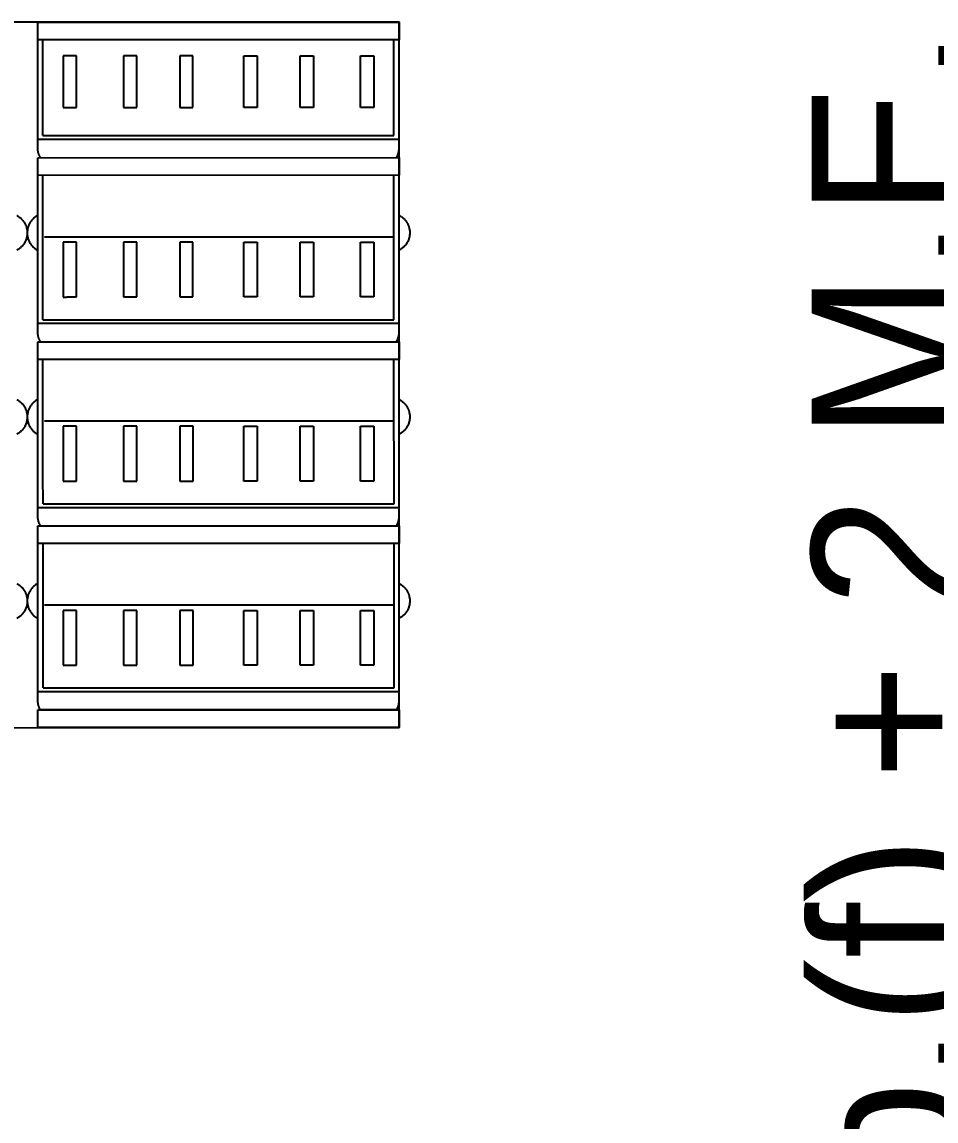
# Model space of a CAD drawing. Header units: millimetres. Extents: x 340 to 1003762, y 22 to 362022.
# Drawn here: x 422.037 to 423.561, y 74.662 to 76.494 of the extents above; entities that cross this region are included whole.
import ezdxf
from ezdxf.xclip import XClip

# ---------------------------------------------------------------- set-up
doc = ezdxf.new("R2010")
doc.units = ezdxf.units.MM
doc.header["$XCLIPFRAME"] = 0
doc.linetypes.add('LSBB_P_002 - PLANTA 1° NIVEL SALA DE VENTAS$0$DASHDOT2', pattern=[0.5, 0.25, -0.125, 0, -0.125])
for name, color, linetype in [('LSBB_P_002 - PLANTA 1° NIVEL SALA DE VENTAS$0$A-LAYOUT', 7, 'Continuous'), ('LSBB_P_002 - PLANTA 1° NIVEL SALA DE VENTAS$0$A-SALA-MUEB-ESPC', 1, 'Continuous'), ('LSBB_P_002 - PLANTA 1° NIVEL SALA DE VENTAS$0$A-TEXTO SV', 2, 'LSBB_P_002 - PLANTA 1° NIVEL SALA DE VENTAS$0$DASHDOT2'), ('XREF', 7, 'Continuous')]:
    doc.layers.add(name, color=color, linetype=linetype)
doc.styles.add('LSBB_P_002 - PLANTA 1° NIVEL SALA DE VENTAS$0$LAYOUT$0$REF-LAYOUT N+0.00 E 03$0$REF-LAYOUT N+0.00 E 02$0$Walmart_CENTURY GOTHIC', font='GOTHIC.TTF')

# ---------------------------------------------------------------- blocks, each defined once
blk = doc.blocks.new('LSBB_P_002 - PLANTA 1° NIVEL SALA DE VENTAS$0$SVLY')
at = {"layer": 'LSBB_P_002 - PLANTA 1° NIVEL SALA DE VENTAS$0$A-SALA-MUEB-ESPC', "elevation": 0}
for points in [[(1037.9549, 290.1378), (1037.9547, 291.3135), (1035.4393, 291.3131), (1035.4395, 290.1375)], [(1037.3521, 291.3134), (1037.9547, 291.3135), (1037.9547, 291.284), (1037.3521, 291.2839)], [(1037.3521, 291.0875), (1037.9547, 291.0876), (1037.9548, 291.0581), (1037.3521, 291.058)], [(1037.3522, 290.7807), (1037.9548, 290.7808), (1037.9548, 290.7514), (1037.3522, 290.7513)], [(1037.3522, 290.474), (1037.9548, 290.474), (1037.9548, 290.4446), (1037.3522, 290.4445)], [(1037.3522, 290.1672), (1037.9549, 290.1673), (1037.9549, 290.1378), (1037.3522, 290.1378)]]:
    blk.add_lwpolyline(points, close=True, dxfattribs=at)
at = {"layer": 'LSBB_P_002 - PLANTA 1° NIVEL SALA DE VENTAS$0$A-SALA-MUEB-ESPC'}
for points in [[(1037.3521, 291.1183, 0), (1037.3521, 291.2311, 0), (1037.3521, 291.2839, 0)], [(1037.3609, 291.1242, 0), (1037.3609, 291.2341, 0), (1037.3609, 291.2839, 0)], [(1037.946, 291.1243, 0), (1037.946, 291.2341, 0), (1037.9459, 291.284, 0)], [(1037.9547, 291.1184, 0), (1037.9547, 291.2312, 0), (1037.9547, 291.284, 0)], [(1037.4166, 291.2572, 0), (1037.4056, 291.2572, 0), (1037.3945, 291.2572, 0)], [(1037.3945, 291.2572, 0), (1037.3945, 291.1852, 0), (1037.3945, 291.1711, 0)], [(1037.4166, 291.1711, 0), (1037.4166, 291.1852, 0), (1037.4166, 291.2572, 0)], [(1037.5172, 291.2572, 0), (1037.5061, 291.2572, 0), (1037.4951, 291.2572, 0)], [(1037.4951, 291.2572, 0), (1037.4951, 291.1852, 0), (1037.4951, 291.1711, 0)], [(1037.5172, 291.1711, 0), (1037.5172, 291.1852, 0), (1037.5172, 291.2572, 0)], [(1037.611, 291.2572, 0), (1037.5999, 291.2572, 0), (1037.5888, 291.2572, 0)], [(1037.5888, 291.2572, 0), (1037.5888, 291.1852, 0), (1037.5888, 291.1711, 0)], [(1037.611, 291.1711, 0), (1037.611, 291.1852, 0), (1037.611, 291.2572, 0)], [(1037.6958, 291.2572, 0), (1037.7069, 291.2572, 0), (1037.718, 291.2572, 0)], [(1037.6958, 291.1712, 0), (1037.6958, 291.1852, 0), (1037.6958, 291.2572, 0)], [(1037.718, 291.2572, 0), (1037.718, 291.1852, 0), (1037.718, 291.1712, 0)], [(1037.7896, 291.2573, 0), (1037.8007, 291.2573, 0), (1037.8118, 291.2573, 0)], [(1037.7896, 291.1712, 0), (1037.7896, 291.1852, 0), (1037.7896, 291.2573, 0)], [(1037.8118, 291.2573, 0), (1037.8118, 291.1852, 0), (1037.8118, 291.1712, 0)], [(1037.8902, 291.2573, 0), (1037.9013, 291.2573, 0), (1037.9123, 291.2573, 0)], [(1037.8902, 291.1712, 0), (1037.8902, 291.1852, 0), (1037.8902, 291.2573, 0)], [(1037.9123, 291.2573, 0), (1037.9123, 291.1852, 0), (1037.9124, 291.1712, 0)], [(1037.3945, 291.1711, 0), (1037.4056, 291.1711, 0), (1037.4166, 291.1711, 0)], [(1037.4951, 291.1711, 0), (1037.5061, 291.1711, 0), (1037.5172, 291.1711, 0)], [(1037.5888, 291.1711, 0), (1037.5999, 291.1711, 0), (1037.611, 291.1711, 0)], [(1037.718, 291.1712, 0), (1037.7069, 291.1712, 0), (1037.6958, 291.1712, 0)], [(1037.8118, 291.1712, 0), (1037.8007, 291.1712, 0), (1037.7896, 291.1712, 0)], [(1037.9124, 291.1712, 0), (1037.9013, 291.1712, 0), (1037.8902, 291.1712, 0)], [(1037.3521, 291.1183, 0), (1037.6547, 291.1183, 0), (1037.9547, 291.1184, 0)], [(1037.3609, 291.1242, 0), (1037.6547, 291.1242, 0), (1037.946, 291.1243, 0)], [(1037.9548, 290.8116, 0), (1037.9548, 290.9535, 0), (1037.9547, 291.0755, 0)], [(1037.3521, 290.8115, 0), (1037.3521, 290.9535, 0), (1037.3521, 291.058, 0)], [(1037.3609, 290.8174, 0), (1037.3609, 290.9477, 0), (1037.3609, 291.058, 0)], [(1037.946, 290.8175, 0), (1037.946, 290.9478, 0), (1037.946, 291.0581, 0)], [(1037.3634, 290.9556, 0), (1037.6547, 290.9556, 0), (1037.946, 290.9557, 0)], [(1037.4167, 290.9466, 0), (1037.4056, 290.9466, 0), (1037.3945, 290.9466, 0)], [(1037.3945, 290.9466, 0), (1037.3945, 290.901, 0), (1037.3945, 290.8553, 0)], [(1037.4167, 290.8554, 0), (1037.4167, 290.901, 0), (1037.4167, 290.9466, 0)], [(1037.5173, 290.9466, 0), (1037.5062, 290.9466, 0), (1037.4951, 290.9466, 0)], [(1037.4951, 290.9466, 0), (1037.4951, 290.901, 0), (1037.4951, 290.8554, 0)], [(1037.5173, 290.8554, 0), (1037.5173, 290.901, 0), (1037.5173, 290.9466, 0)], [(1037.611, 290.9467, 0), (1037.5999, 290.9467, 0), (1037.5889, 290.9467, 0)], [(1037.5889, 290.9467, 0), (1037.5889, 290.901, 0), (1037.5889, 290.8554, 0)], [(1037.611, 290.8554, 0), (1037.611, 290.901, 0), (1037.611, 290.9467, 0)], [(1037.6959, 290.9467, 0), (1037.707, 290.9467, 0), (1037.718, 290.9467, 0)], [(1037.6959, 290.8554, 0), (1037.6959, 290.901, 0), (1037.6959, 290.9467, 0)], [(1037.718, 290.9467, 0), (1037.718, 290.901, 0), (1037.718, 290.8554, 0)], [(1037.7896, 290.9467, 0), (1037.8007, 290.9467, 0), (1037.8118, 290.9467, 0)], [(1037.7896, 290.8554, 0), (1037.7896, 290.901, 0), (1037.7896, 290.9467, 0)], [(1037.8118, 290.9467, 0), (1037.8118, 290.901, 0), (1037.8118, 290.8554, 0)], [(1037.8902, 290.9467, 0), (1037.9013, 290.9467, 0), (1037.9124, 290.9467, 0)], [(1037.8902, 290.8554, 0), (1037.8902, 290.9011, 0), (1037.8902, 290.9467, 0)], [(1037.9124, 290.9467, 0), (1037.9124, 290.9011, 0), (1037.9124, 290.8554, 0)], [(1037.3945, 290.8553, 0), (1037.4056, 290.8554, 0), (1037.4167, 290.8554, 0)], [(1037.4951, 290.8554, 0), (1037.5062, 290.8554, 0), (1037.5173, 290.8554, 0)], [(1037.5889, 290.8554, 0), (1037.6, 290.8554, 0), (1037.611, 290.8554, 0)], [(1037.718, 290.8554, 0), (1037.707, 290.8554, 0), (1037.6959, 290.8554, 0)], [(1037.8118, 290.8554, 0), (1037.8007, 290.8554, 0), (1037.7896, 290.8554, 0)], [(1037.9124, 290.8554, 0), (1037.9013, 290.8554, 0), (1037.8902, 290.8554, 0)], [(1037.3609, 290.8174, 0), (1037.6547, 290.8175, 0), (1037.946, 290.8175, 0)], [(1037.3521, 290.8115, 0), (1037.6548, 290.8116, 0), (1037.9548, 290.8116, 0)], [(1037.3522, 290.5048, 0), (1037.3522, 290.6467, 0), (1037.3522, 290.7686, 0)], [(1037.9548, 290.5048, 0), (1037.9548, 290.6468, 0), (1037.9548, 290.7687, 0)], [(1037.361, 290.5107, 0), (1037.3609, 290.641, 0), (1037.3609, 290.7513, 0)], [(1037.9461, 290.5108, 0), (1037.946, 290.6411, 0), (1037.946, 290.7514, 0)], [(1037.3634, 290.6488, 0), (1037.6547, 290.6489, 0), (1037.946, 290.6489, 0)], [(1037.4167, 290.6399, 0), (1037.4056, 290.6399, 0), (1037.3946, 290.6399, 0)], [(1037.3946, 290.6399, 0), (1037.3946, 290.5942, 0), (1037.3946, 290.5486, 0)], [(1037.4167, 290.5486, 0), (1037.4167, 290.5942, 0), (1037.4167, 290.6399, 0)], [(1037.5173, 290.6399, 0), (1037.5062, 290.6399, 0), (1037.4951, 290.6399, 0)], [(1037.4951, 290.6399, 0), (1037.4951, 290.5942, 0), (1037.4952, 290.5486, 0)], [(1037.5173, 290.5486, 0), (1037.5173, 290.5942, 0), (1037.5173, 290.6399, 0)], [(1037.6111, 290.6399, 0), (1037.6, 290.6399, 0), (1037.5889, 290.6399, 0)], [(1037.5889, 290.6399, 0), (1037.5889, 290.5943, 0), (1037.5889, 290.5486, 0)], [(1037.6111, 290.5486, 0), (1037.6111, 290.5943, 0), (1037.6111, 290.6399, 0)], [(1037.6959, 290.6399, 0), (1037.707, 290.6399, 0), (1037.7181, 290.6399, 0)], [(1037.6959, 290.5486, 0), (1037.6959, 290.5943, 0), (1037.6959, 290.6399, 0)], [(1037.7181, 290.6399, 0), (1037.7181, 290.5943, 0), (1037.7181, 290.5486, 0)], [(1037.7897, 290.6399, 0), (1037.8008, 290.6399, 0), (1037.8118, 290.6399, 0)], [(1037.7897, 290.5486, 0), (1037.7897, 290.5943, 0), (1037.7897, 290.6399, 0)], [(1037.8118, 290.6399, 0), (1037.8118, 290.5943, 0), (1037.8119, 290.5486, 0)], [(1037.8903, 290.6399, 0), (1037.9013, 290.6399, 0), (1037.9124, 290.6399, 0)], [(1037.8903, 290.5487, 0), (1037.8903, 290.5943, 0), (1037.8903, 290.6399, 0)], [(1037.9124, 290.6399, 0), (1037.9124, 290.5943, 0), (1037.9124, 290.5487, 0)], [(1037.3946, 290.5486, 0), (1037.4057, 290.5486, 0), (1037.4167, 290.5486, 0)], [(1037.4952, 290.5486, 0), (1037.5062, 290.5486, 0), (1037.5173, 290.5486, 0)], [(1037.5889, 290.5486, 0), (1037.6, 290.5486, 0), (1037.6111, 290.5486, 0)], [(1037.7181, 290.5486, 0), (1037.707, 290.5486, 0), (1037.6959, 290.5486, 0)], [(1037.8119, 290.5486, 0), (1037.8008, 290.5486, 0), (1037.7897, 290.5486, 0)], [(1037.9124, 290.5487, 0), (1037.9014, 290.5487, 0), (1037.8903, 290.5487, 0)], [(1037.3522, 290.5048, 0), (1037.6548, 290.5048, 0), (1037.9548, 290.5048, 0)], [(1037.361, 290.5107, 0), (1037.6548, 290.5107, 0), (1037.9461, 290.5108, 0)], [(1037.3522, 290.198, 0), (1037.3522, 290.3399, 0), (1037.3522, 290.4619, 0)], [(1037.9549, 290.1981, 0), (1037.9548, 290.34, 0), (1037.9548, 290.462, 0)], [(1037.361, 290.2039, 0), (1037.361, 290.3342, 0), (1037.361, 290.4445, 0)], [(1037.9461, 290.204, 0), (1037.9461, 290.3343, 0), (1037.9461, 290.4446, 0)], [(1037.3635, 290.3421, 0), (1037.6548, 290.3421, 0), (1037.9461, 290.3421, 0)], [(1037.4168, 290.3331, 0), (1037.4057, 290.3331, 0), (1037.3946, 290.3331, 0)], [(1037.3946, 290.3331, 0), (1037.3946, 290.2875, 0), (1037.3946, 290.2418, 0)], [(1037.4168, 290.2418, 0), (1037.4168, 290.2875, 0), (1037.4168, 290.3331, 0)], [(1037.5173, 290.3331, 0), (1037.5063, 290.3331, 0), (1037.4952, 290.3331, 0)], [(1037.4952, 290.3331, 0), (1037.4952, 290.2875, 0), (1037.4952, 290.2418, 0)], [(1037.5174, 290.2418, 0), (1037.5174, 290.2875, 0), (1037.5173, 290.3331, 0)], [(1037.6111, 290.3331, 0), (1037.6, 290.3331, 0), (1037.589, 290.3331, 0)], [(1037.589, 290.3331, 0), (1037.589, 290.2875, 0), (1037.589, 290.2419, 0)], [(1037.6111, 290.2419, 0), (1037.6111, 290.2875, 0), (1037.6111, 290.3331, 0)], [(1037.696, 290.3331, 0), (1037.707, 290.3332, 0), (1037.7181, 290.3332, 0)], [(1037.696, 290.2419, 0), (1037.696, 290.2875, 0), (1037.696, 290.3331, 0)], [(1037.7181, 290.3332, 0), (1037.7181, 290.2875, 0), (1037.7181, 290.2419, 0)], [(1037.7897, 290.3332, 0), (1037.8008, 290.3332, 0), (1037.8119, 290.3332, 0)], [(1037.7897, 290.2419, 0), (1037.7897, 290.2875, 0), (1037.7897, 290.3332, 0)], [(1037.8119, 290.3332, 0), (1037.8119, 290.2875, 0), (1037.8119, 290.2419, 0)], [(1037.8903, 290.3332, 0), (1037.9014, 290.3332, 0), (1037.9125, 290.3332, 0)], [(1037.8903, 290.2419, 0), (1037.8903, 290.2875, 0), (1037.8903, 290.3332, 0)], [(1037.9125, 290.3332, 0), (1037.9125, 290.2875, 0), (1037.9125, 290.2419, 0)], [(1037.3946, 290.2418, 0), (1037.4057, 290.2418, 0), (1037.4168, 290.2418, 0)], [(1037.4952, 290.2418, 0), (1037.5063, 290.2418, 0), (1037.5174, 290.2418, 0)], [(1037.589, 290.2419, 0), (1037.6, 290.2419, 0), (1037.6111, 290.2419, 0)], [(1037.7181, 290.2419, 0), (1037.707, 290.2419, 0), (1037.696, 290.2419, 0)], [(1037.8119, 290.2419, 0), (1037.8008, 290.2419, 0), (1037.7897, 290.2419, 0)], [(1037.9125, 290.2419, 0), (1037.9014, 290.2419, 0), (1037.8903, 290.2419, 0)], [(1037.3522, 290.198, 0), (1037.6549, 290.198, 0), (1037.9549, 290.1981, 0)], [(1037.361, 290.2039, 0), (1037.6548, 290.204, 0), (1037.9461, 290.204, 0)], [(1037.9549, 290.1673, 0), (1037.6536, 290.1672, 0), (1037.3522, 290.1672, 0)], [(1037.3522, 290.1378, 0), (1037.3522, 290.1519, 0), (1037.3522, 290.1672, 0)], [(1037.9549, 290.1381, 0), (1037.9549, 290.152, 0), (1037.9549, 290.1673, 0)], [(1037.9549, 290.1378, 0), (1037.6536, 290.1378, 0), (1037.3522, 290.1378, 0)]]:
    blk.add_open_spline(points, degree=2, dxfattribs=at)
for points, weights, knots in [([(1037.3569, 291.0875, 0), (1037.3525, 291.0944, 0), (1037.3523, 291.1026, 0), (1037.3522, 291.1104, 0), (1037.3521, 291.1183, 0)], [1, 0.963301646965, 1, 1, 1], [0, 0, 0, 1.596409, 1.596409, 3.723022, 3.723022, 3.723022]), ([(1037.95, 291.0876, 0), (1037.9544, 291.0945, 0), (1037.9545, 291.1027, 0), (1037.9546, 291.1105, 0), (1037.9547, 291.1184, 0)], [1, 0.963301646965, 1, 1, 1], [0, 0, 0, 1.596409, 1.596409, 3.723022, 3.723022, 3.723022]), ([(1037.3172, 290.9913, 0), (1037.3308, 290.9841, 0), (1037.334, 290.969, 0), (1037.339, 290.9448, 0), (1037.3172, 290.9333, 0)], [1, 0.905033936831, 1, 0.799622118104, 1], [0, 0, 0, 2.887952, 2.887952, 7.122102, 7.122102, 7.122102]), ([(1037.3521, 290.9913, 0), (1037.3385, 290.9841, 0), (1037.3353, 290.969, 0), (1037.3303, 290.9448, 0), (1037.3521, 290.9333, 0)], [1, 0.905033936831, 1, 0.799622118104, 1], [0, 0, 0, 2.887952, 2.887952, 7.122102, 7.122102, 7.122102]), ([(1037.9548, 290.9914, 0), (1037.9684, 290.9842, 0), (1037.9716, 290.9691, 0), (1037.9766, 290.9449, 0), (1037.9548, 290.9334, 0)], [1, 0.905033936831, 1, 0.799622118104, 1], [0, 0, 0, 2.887952, 2.887952, 7.122102, 7.122102, 7.122102]), ([(1037.3569, 290.7807, 0), (1037.3525, 290.7876, 0), (1037.3524, 290.7958, 0), (1037.3523, 290.8037, 0), (1037.3521, 290.8115, 0)], [1, 0.963301646965, 1, 1, 1], [0, 0, 0, 1.596409, 1.596409, 3.723022, 3.723022, 3.723022]), ([(1037.95, 290.7808, 0), (1037.9544, 290.7877, 0), (1037.9546, 290.7959, 0), (1037.9547, 290.8037, 0), (1037.9548, 290.8116, 0)], [1, 0.963301646965, 1, 1, 1], [0, 0, 0, 1.596409, 1.596409, 3.723022, 3.723022, 3.723022]), ([(1037.3172, 290.6846, 0), (1037.3309, 290.6774, 0), (1037.334, 290.6622, 0), (1037.339, 290.6381, 0), (1037.3172, 290.6265, 0)], [1, 0.905033936831, 1, 0.799622118104, 1], [0, 0, 0, 2.887952, 2.887952, 7.122102, 7.122102, 7.122102]), ([(1037.3522, 290.6846, 0), (1037.3385, 290.6774, 0), (1037.3354, 290.6622, 0), (1037.3304, 290.6381, 0), (1037.3522, 290.6265, 0)], [1, 0.905033936831, 1, 0.799622118104, 1], [0, 0, 0, 2.887952, 2.887952, 7.122102, 7.122102, 7.122102]), ([(1037.9548, 290.6847, 0), (1037.9685, 290.6774, 0), (1037.9716, 290.6623, 0), (1037.9766, 290.6382, 0), (1037.9548, 290.6266, 0)], [1, 0.905033936831, 1, 0.799622118104, 1], [0, 0, 0, 2.887952, 2.887952, 7.122102, 7.122102, 7.122102]), ([(1037.357, 290.474, 0), (1037.3526, 290.4809, 0), (1037.3524, 290.4891, 0), (1037.3523, 290.4969, 0), (1037.3522, 290.5048, 0)], [1, 0.963301646965, 1, 1, 1], [0, 0, 0, 1.596409, 1.596409, 3.723022, 3.723022, 3.723022]), ([(1037.9501, 290.474, 0), (1037.9544, 290.481, 0), (1037.9546, 290.4891, 0), (1037.9547, 290.497, 0), (1037.9548, 290.5048, 0)], [1, 0.963301646965, 1, 1, 1], [0, 0, 0, 1.596409, 1.596409, 3.723022, 3.723022, 3.723022]), ([(1037.3173, 290.3778, 0), (1037.3309, 290.3706, 0), (1037.334, 290.3555, 0), (1037.3391, 290.3313, 0), (1037.3173, 290.3197, 0)], [1, 0.905033936831, 1, 0.799622118104, 1], [0, 0, 0, 2.887952, 2.887952, 7.122102, 7.122102, 7.122102]), ([(1037.3522, 290.3778, 0), (1037.3386, 290.3706, 0), (1037.3354, 290.3555, 0), (1037.3304, 290.3313, 0), (1037.3522, 290.3197, 0)], [1, 0.905033936831, 1, 0.799622118104, 1], [0, 0, 0, 2.887952, 2.887952, 7.122102, 7.122102, 7.122102]), ([(1037.9548, 290.3779, 0), (1037.9685, 290.3707, 0), (1037.9716, 290.3556, 0), (1037.9767, 290.3314, 0), (1037.9549, 290.3198, 0)], [1, 0.905033936831, 1, 0.799622118104, 1], [0, 0, 0, 2.887952, 2.887952, 7.122102, 7.122102, 7.122102]), ([(1037.357, 290.1672, 0), (1037.3526, 290.1741, 0), (1037.3524, 290.1823, 0), (1037.3523, 290.1901, 0), (1037.3522, 290.198, 0)], [1, 0.963301646965, 1, 1, 1], [0, 0, 0, 1.596409, 1.596409, 3.723022, 3.723022, 3.723022]), ([(1037.9501, 290.1673, 0), (1037.9545, 290.1742, 0), (1037.9547, 290.1824, 0), (1037.9548, 290.1902, 0), (1037.9549, 290.1981, 0)], [1, 0.963301646965, 1, 1, 1], [0, 0, 0, 1.596409, 1.596409, 3.723022, 3.723022, 3.723022])]:
    blk.add_rational_spline(points, weights, degree=2, knots=knots, dxfattribs=at)
blk.add_rational_spline([(1037.9549, 290.1379, 0), (1037.9549, 290.1377, 0), (1037.9549, 290.1381, 0)], [0.890165042945, 0.781367627087, 0.995879238195], degree=2, dxfattribs=at)
at = {"layer": 'LSBB_P_002 - PLANTA 1° NIVEL SALA DE VENTAS$0$A-TEXTO SV', "insert": (1038.6421, 283.6307, 0), "char_height": 0.25, "width": 9.65757, "attachment_point": 1, "rotation": 90, "style": 'LSBB_P_002 - PLANTA 1° NIVEL SALA DE VENTAS$0$LAYOUT$0$REF-LAYOUT N+0.00 E 03$0$REF-LAYOUT N+0.00 E 02$0$Walmart_CENTURY GOTHIC'}
blk.add_mtext('\\pi0.12085;VERDURAS  28 Mod + 7 Mod(f) +1cab.(f) + 2 M.E. + 4 Bins\\P\\pi3.9626;154,12 mt2', dxfattribs=at)
blk = doc.blocks.new('LSBB_P_002 - PLANTA 1° NIVEL SALA DE VENTAS', base_point=(223.5696, 14.2202))
at = {"layer": 'LSBB_P_002 - PLANTA 1° NIVEL SALA DE VENTAS$0$A-LAYOUT', "color": 1}
blk.add_blockref('LSBB_P_002 - PLANTA 1° NIVEL SALA DE VENTAS$0$SVLY', (-200, 0), dxfattribs=at)

msp = doc.modelspace()

# ---------------------------------------------------------------- block references
at = {"layer": 'XREF'}
ref = msp.add_blockref('LSBB_P_002 - PLANTA 1° NIVEL SALA DE VENTAS', (-191.719, -200.5998), dxfattribs=at)
XClip(ref).set_block_clipping_path([(755.454857474, 236.6800249606), (887.3150098981, 333.6713636781)])

doc.saveas('drawing.dxf')
